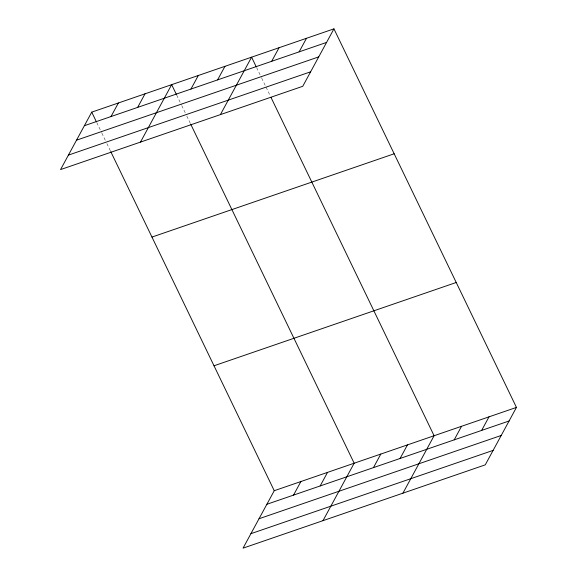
<?xml version="1.0" encoding="UTF-8"?>
<svg xmlns="http://www.w3.org/2000/svg" width="577" height="577" viewBox="0 0 577 577"><rect width="100%" height="100%" fill="white"/><g stroke="black" fill="none" stroke-linecap="round" stroke-linejoin="round"><path stroke-width="0.43" stroke-dasharray="2.88 2.16" d="M256.65 67.646L261.309 77.318M261.698 78.126L270.245 95.861M176.713 95.14L181.38 104.812M181.769 105.613L185.267 112.868M186.818 116.092L190.316 123.348M96.785 122.627L101.451 132.299M101.84 133.099L105.331 140.355M106.889 143.579L110.387 150.835"/><path stroke-width="0.87" d="M333.946 28.85L91.736 112.147L60.549 169.588L302.759 86.29L333.946 28.85L516.451 407.412L485.264 464.853L243.054 548.15L274.241 490.71L516.451 407.412M111.015 116.547L118.379 102.987M137.658 107.387L145.022 93.82M140.478 142.101L171.665 84.66L176.324 94.332M190.944 89.06L198.308 75.493M217.587 79.9L224.951 66.333M220.407 114.607L251.594 57.173L256.26 66.845M271.68 61.299L279.044 47.732M299.131 51.858L306.495 38.291M293.52 495.116L300.884 481.55M320.163 485.949L327.527 472.383M322.983 520.663L354.17 463.223L190.706 124.149M373.449 467.622L380.813 454.063M400.092 458.463L407.456 444.896M402.912 493.176L434.099 435.736L271.024 97.47M454.186 439.862L461.55 426.295M481.636 430.42L489 416.854M84.372 125.714L326.582 42.417M76.51 140.189L318.72 56.892M68.411 155.105L310.621 71.808M151.96 237.075L394.17 153.778M214.009 365.782L456.227 282.485M266.877 504.276L509.087 420.979M259.015 518.752L501.225 435.455M250.916 533.675L493.126 450.377M91.736 112.147L96.395 121.819M110.777 151.643L274.241 490.71"/></g></svg>
